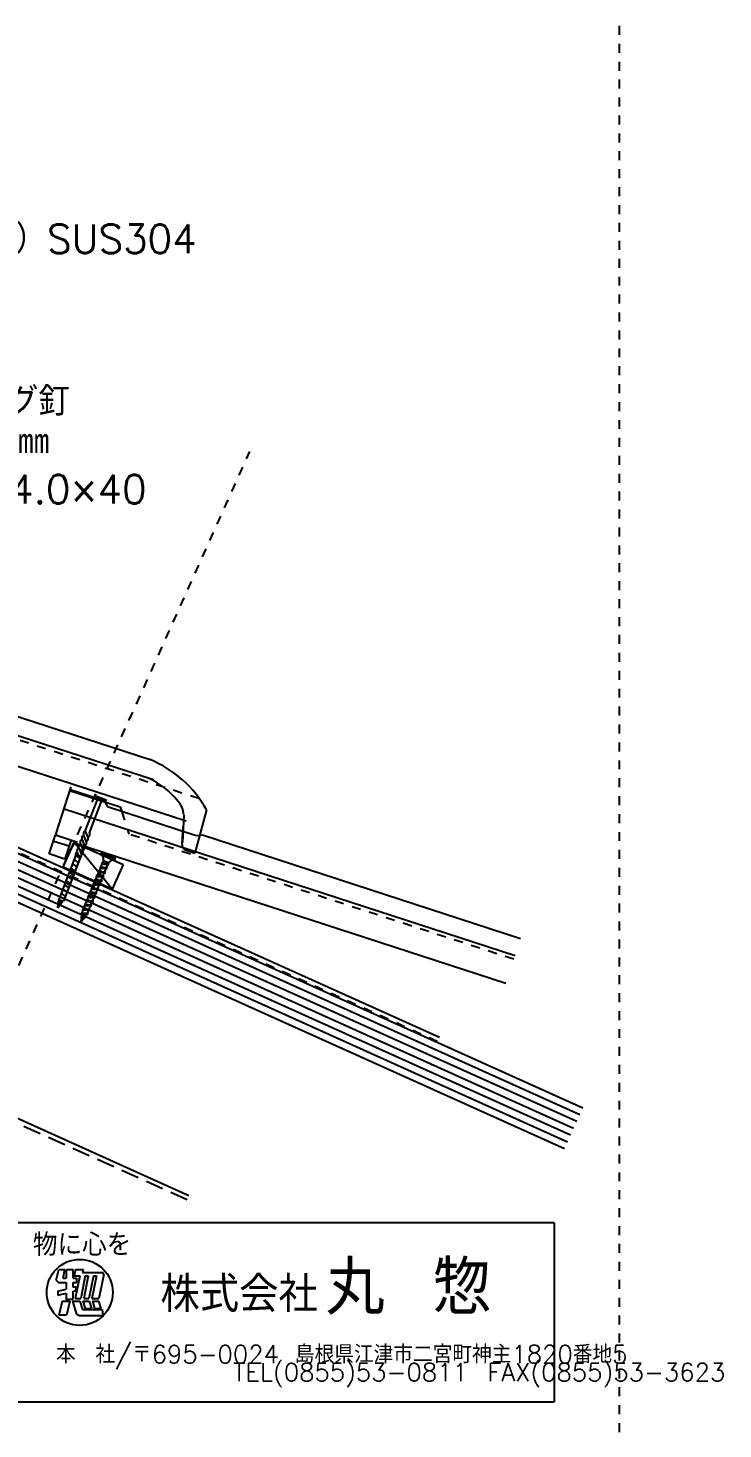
# Model space of a CAD drawing. Extents: x -1727 to 4652, y -2317 to 2357.
# Drawn here: x 2639 to 3028, y 15 to 797 of the extents above; entities that cross this region are included whole.
import ezdxf

# ---------------------------------------------------------------- set-up
doc = ezdxf.new("R2010")
doc.units = 0
doc.header["$LTSCALE"] = 5
doc.linetypes.add('DASHED2', pattern=[3, 2, -1])
doc.linetypes.add('DOT', pattern=[2, 1, -1])
for name, color, linetype in [('0-0', 7, 'CONTINUOUS'), ('0-1', 7, 'CONTINUOUS'), ('0-2', 7, 'CONTINUOUS'), ('0-3', 7, 'CONTINUOUS'), ('0-4', 7, 'CONTINUOUS'), ('0-A', 7, 'CONTINUOUS'), ('0-F', 7, 'CONTINUOUS')]:
    doc.layers.add(name, color=color, linetype=linetype)
doc.styles.get("Standard").update_dxf_attribs({"font": 'txt.shx', "bigfont": 'extfont.shx'})

msp = doc.modelspace()

# ---------------------------------------------------------------- linework, layer by layer
at = {"layer": '0-0', "color": 7, "linetype": 'CONTINUOUS'}
for p, q in [((2933.494, 130.3427), (2333.494, 130.3427)), ((2933.494, 130.3427), (2933.494, 30.3427)), ((2655.1928, 98.3051), (2656.6706, 104.1209)), ((2656.6706, 104.1209), (2660.0144, 104.1209)), ((2659.0305, 99.2847), (2660.0144, 104.1209)), ((2660.848, 104.1209), (2664.7092, 104.1209)), ((2660.848, 104.1209), (2660.848, 99.2847)), ((2664.7092, 99.2847), (2664.7092, 104.1209)), ((2666.0739, 104.2594), (2665.3422, 100.6628)), ((2666.0739, 104.2594), (2670.3013, 104.2594)), ((2670.3013, 104.2594), (2669.961, 102.5869)), ((2669.961, 102.5869), (2681.1117, 102.5869)), ((2655.1928, 98.3051), (2656.4886, 97.0226)), ((2656.4886, 97.0226), (2660.848, 97.0226)), ((2659.0305, 99.2847), (2660.848, 99.2847)), ((2660.848, 97.0226), (2660.848, 93.263)), ((2664.7092, 99.2847), (2666.525, 99.2847)), ((2664.7092, 97.0226), (2666.525, 97.0226)), ((2664.7092, 94.2488), (2664.7092, 97.0226)), ((2664.7092, 94.2488), (2666.2924, 94.6531)), ((2665.3422, 100.6628), (2668.4007, 100.6628)), ((2668.4007, 100.6628), (2665.8288, 88.0206)), ((2666.2924, 94.6531), (2665.9684, 92.3845)), ((2666.525, 99.2847), (2666.525, 97.0226)), ((2671.4739, 100.6628), (2668.902, 88.0206)), ((2673.159, 100.6628), (2670.5871, 88.0206)), ((2671.4739, 100.6628), (2673.159, 100.6628)), ((2676.0054, 100.6628), (2673.4335, 88.0206)), ((2677.7063, 100.6628), (2675.1344, 88.0206)), ((2676.0054, 100.6628), (2677.7063, 100.6628)), ((2681.753, 101.5032), (2679.0101, 88.0206)), ((2656.1415, 92.0613), (2660.848, 93.263)), ((2656.1415, 92.0613), (2656.1415, 89.8755)), ((2656.1415, 89.8755), (2660.848, 91.0772)), ((2658.4608, 86.5179), (2656.6265, 78.7787)), ((2658.4608, 86.5179), (2662.8707, 86.5179)), ((2660.614, 87.6186), (2664.7092, 87.6186)), ((2660.848, 91.0772), (2660.848, 87.5406)), ((2662.8707, 86.5179), (2661.0364, 78.7787)), ((2664.4024, 86.5179), (2668.5004, 86.5179)), ((2664.4024, 86.5179), (2666.3147, 79.8227)), ((2664.7092, 92.063), (2665.9684, 92.3845)), ((2664.7092, 87.6186), (2664.7092, 92.063)), ((2665.8288, 88.0206), (2668.902, 88.0206)), ((2668.5004, 86.5179), (2669.9773, 81.8024)), ((2670.0645, 86.5179), (2673.6511, 86.5179)), ((2670.0645, 86.5179), (2671.3271, 82.4863)), ((2670.5871, 88.0206), (2673.4335, 88.0206)), ((2673.6511, 86.5179), (2674.9138, 82.4863)), ((2675.1344, 88.0206), (2679.0101, 88.0206)), ((2675.4347, 86.5179), (2678.8814, 86.5179)), ((2675.4347, 86.5179), (2676.6974, 82.4863)), ((2678.8814, 86.5179), (2680.1441, 82.4863)), ((2661.0364, 78.7787), (2656.6265, 78.7787)), ((2668.966, 78.5987), (2681.3276, 78.5987)), ((2669.9773, 81.8024), (2680.9892, 81.8024)), ((2671.3271, 82.4863), (2674.9138, 82.4863)), ((2676.6974, 82.4863), (2680.1441, 82.4863)), ((2680.9892, 81.8024), (2681.3276, 78.5987)), ((2333.494, 30.3427), (2933.494, 30.3427))]:
    msp.add_line(p, q, dxfattribs=at)
msp.add_circle((2668.3491, 91.3979), 18.4473, dxfattribs=at)
for centre, radius, start, end in [((2680.2195, 101.3273), 1.5436, 6.5455, 54.6882), ((2668.6165, 81.3252), 2.7488, 213.1353, 277.3045)]:
    msp.add_arc(centre, radius, start, end, dxfattribs=at)
at = {"layer": '0-1', "color": 7, "linetype": 'DOT'}
msp.add_line((2868.1347, 231.5565), (2250.3791, 509.5433), dxfattribs=at)
at = {"layer": '0-1', "color": 7, "linetype": 'CONTINUOUS'}
for p, q in [((2869.3159, 233.7409), (2251.2858, 511.8512)), ((2686.3947, 316.5638), (2665.2123, 342.5698))]:
    msp.add_line(p, q, dxfattribs=at)
at = {"layer": '0-1', "color": 4, "linetype": 'CONTINUOUS'}
for p, q in [((2676.569, 368.0967), (2676.8538, 368.8326)), ((2682.9293, 365.6351), (2676.569, 368.0967)), ((2676.8538, 368.8326), (2683.2141, 366.371)), ((2671.4748, 348.8887), (2678.4753, 366.9769)), ((2673.7641, 348.0016), (2680.765, 366.0907)), ((2678.4753, 366.9769), (2678.0064, 367.5404)), ((2678.4753, 366.9769), (2680.765, 366.0907)), ((2680.765, 366.0907), (2681.4919, 366.1914)), ((2680.765, 366.0907), (2681.4919, 366.1914)), ((2683.2141, 366.371), (2682.9293, 365.6351)), ((2669.6384, 344.1439), (2671.2798, 340.2182)), ((2669.6384, 344.1439), (2671.2798, 340.2182)), ((2670.5566, 346.5163), (2672.198, 342.5905)), ((2670.5566, 346.5163), (2672.198, 342.5905)), ((2671.4748, 348.8887), (2673.1161, 344.9628)), ((2673.72, 348.0726), (2674.0314, 347.3278)), ((2666.6007, 336.5449), (2656.6347, 310.7943)), ((2666.884, 337.0269), (2667.6831, 335.1156)), ((2666.884, 337.0269), (2667.6831, 335.1156)), ((2667.8021, 339.3992), (2669.4435, 335.4734)), ((2667.8021, 339.3992), (2669.4435, 335.4734)), ((2668.7203, 341.7716), (2670.3617, 337.8458)), ((2668.7203, 341.7716), (2670.3617, 337.8458)), ((2680.6157, 336.8232), (2680.3446, 336.174)), ((2688.3127, 333.6082), (2680.6157, 336.8232)), ((2669.2007, 335.5387), (2659.2347, 309.788)), ((2663.0939, 328.5252), (2666.0864, 326.3782)), ((2664, 330.8665), (2666.9925, 328.7195)), ((2664.9062, 333.2079), (2667.8987, 331.0609)), ((2665.8123, 335.5493), (2668.8048, 333.4022)), ((2669.2444, 334.5114), (2665.8552, 335.823)), ((2679.9285, 328.0928), (2679.5472, 328.5928)), ((2683.7408, 328.2026), (2679.5472, 328.5928)), ((2680.2061, 328.7572), (2680.8969, 330.4112)), ((2680.3446, 336.174), (2688.0416, 332.959)), ((2680.8969, 330.4112), (2680.5156, 330.9112)), ((2684.7092, 330.521), (2680.5156, 330.9112)), ((2681.6488, 332.4125), (2681.0876, 331.0689)), ((2684.4494, 331.2427), (2681.6488, 332.4125)), ((2683.3595, 328.7026), (2684.0254, 330.297)), ((2683.3595, 328.7026), (2683.7408, 328.2026)), ((2684.3278, 331.021), (2684.7092, 330.521)), ((2684.4494, 331.2427), (2684.3465, 330.9965)), ((2688.0416, 332.959), (2688.3127, 333.6082)), ((2660.3754, 321.5012), (2663.3679, 319.3542)), ((2661.2815, 323.8424), (2664.2741, 321.6955)), ((2662.1877, 326.1838), (2665.1802, 324.0369)), ((2676.3326, 319.4836), (2677.0234, 321.1376)), ((2680.8357, 321.2474), (2676.6421, 321.6376)), ((2677.0234, 321.1376), (2676.6421, 321.6376)), ((2677.3009, 321.802), (2677.9918, 323.456)), ((2677.9918, 323.456), (2677.6105, 323.956)), ((2681.8041, 323.5658), (2677.6105, 323.956)), ((2678.2693, 324.1204), (2678.9602, 325.7744)), ((2678.9602, 325.7744), (2678.5788, 326.2744)), ((2682.7724, 325.8842), (2678.5788, 326.2744)), ((2679.2377, 326.4388), (2679.9285, 328.0928)), ((2679.486, 319.4291), (2680.1519, 321.0234)), ((2680.4544, 321.7475), (2681.1203, 323.3418)), ((2680.4544, 321.7475), (2680.8357, 321.2474)), ((2681.4227, 324.0659), (2682.0887, 325.6602)), ((2681.4227, 324.0659), (2681.8041, 323.5658)), ((2682.3911, 326.3842), (2683.057, 327.9786)), ((2682.3911, 326.3842), (2682.7724, 325.8842)), ((2657.6569, 314.4771), (2660.6494, 312.3301)), ((2658.5631, 316.8184), (2661.5556, 314.6714)), ((2659.4693, 319.1598), (2662.4617, 317.0128)), ((2673.4275, 312.5285), (2674.1183, 314.1825)), ((2677.9306, 314.2923), (2673.737, 314.6825)), ((2674.1183, 314.1825), (2673.737, 314.6825)), ((2674.3958, 314.8469), (2675.0867, 316.5008)), ((2678.899, 316.6107), (2674.7054, 317.0009)), ((2675.0867, 316.5008), (2674.7054, 317.0009)), ((2675.3642, 317.1653), (2676.0551, 318.8192)), ((2676.0551, 318.8192), (2675.6737, 319.3193)), ((2679.8673, 318.9291), (2675.6737, 319.3193)), ((2676.5809, 312.4739), (2677.2468, 314.0683)), ((2677.5492, 314.7923), (2678.2152, 316.3866)), ((2677.5492, 314.7923), (2677.9306, 314.2923)), ((2678.5176, 317.1107), (2679.1836, 318.705)), ((2678.5176, 317.1107), (2678.899, 316.6107)), ((2679.486, 319.4291), (2679.8673, 318.9291)), ((2656.2103, 306.0452), (2656.7187, 310.7614)), ((2656.2103, 306.0452), (2659.0084, 309.8753)), ((2657.5729, 309.566), (2656.2103, 306.0452)), ((2674.0571, 305.0187), (2669.8635, 305.4089)), ((2670.2448, 304.9089), (2669.8635, 305.4089)), ((2670.5224, 305.5733), (2671.2132, 307.2273)), ((2675.0255, 307.3371), (2670.8319, 307.7273)), ((2671.2132, 307.2273), (2670.8319, 307.7273)), ((2671.4907, 307.8917), (2672.1816, 309.5457)), ((2675.9938, 309.6555), (2671.8002, 310.0457)), ((2672.1816, 309.5457), (2671.8002, 310.0457)), ((2672.4591, 310.2101), (2673.1499, 311.8641)), ((2673.1499, 311.8641), (2672.7686, 312.3641)), ((2676.9622, 311.9739), (2672.7686, 312.3641)), ((2673.6758, 305.5188), (2674.3417, 307.1131)), ((2673.6758, 305.5188), (2674.0571, 305.0187)), ((2674.6441, 307.8372), (2675.3101, 309.4315)), ((2674.6441, 307.8372), (2675.0255, 307.3371)), ((2675.6125, 310.1555), (2676.2784, 311.7499)), ((2675.6125, 310.1555), (2675.9938, 309.6555)), ((2676.5809, 312.4739), (2676.9622, 311.9739)), ((2669.4198, 300.4133), (2668.907, 300.7207)), ((2671.1402, 300.4423), (2668.907, 300.7207)), ((2673.0887, 302.7004), (2669.0985, 303.1227)), ((2669.7413, 302.5566), (2669.0985, 303.1227)), ((2669.1036, 298.3746), (2669.4149, 300.4162)), ((2669.1036, 298.3746), (2670.5308, 300.2914)), ((2669.4806, 300.8469), (2669.7433, 302.5615)), ((2669.8529, 303.2889), (2670.0167, 304.3627)), ((2670.0167, 304.3627), (2670.2448, 304.9089)), ((2670.845, 300.7134), (2672.178, 302.5038)), ((2672.7074, 303.2004), (2673.3733, 304.7947)), ((2672.7074, 303.2004), (2673.0887, 302.7004))]:
    msp.add_line(p, q, dxfattribs=at)
at = {"layer": '0-1', "color": 3, "linetype": 'CONTINUOUS'}
msp.add_lwpolyline([(2692.561, 330.2381), (2686.3947, 316.5638), (2659.046, 328.8954), (2665.2123, 342.5698), (2692.561, 330.2381)], close=True, dxfattribs=at)
at = {"layer": '0-1', "color": 4, "linetype": 'CONTINUOUS'}
for centre, radius, start, end in [((2670.354, 342.5032), 1.79, 113.5613, 204.1237), ((2671.2721, 344.8755), 1.79, 113.5613, 204.1237), ((2672.1903, 347.2478), 1.79, 113.5613, 204.1237), ((2670.8223, 345.1038), 2.2981, 300.183, 356.4846), ((2671.7376, 347.4687), 2.2981, 300.183, 356.4846), ((2667.5995, 335.3861), 1.79, 113.5613, 165.9694), ((2668.5177, 337.7584), 1.79, 113.5613, 204.1237), ((2669.4358, 340.1309), 1.79, 113.5613, 204.1237), ((2668.0678, 337.9867), 2.2981, 300.183, 356.4846), ((2668.986, 340.3591), 2.2981, 300.183, 356.4846), ((2669.9041, 342.7314), 2.2981, 300.183, 356.4846), ((2667.1497, 335.6144), 2.2981, 332.0302, 356.4846), ((2680.2976, 326.9877), 1.7719, 91.0973, 115.0567), ((2679.1105, 308.636), 20.1563, 82.5358, 86.7202), ((2677.9612, 333.2408), 3.7795, 347.3407, 410.9043), ((2681.266, 329.3061), 1.7719, 91.0973, 115.0567), ((2681.1478, 330.3121), 0.2698, 95.4896, 158.4463), ((2683.8117, 351.6569), 21.2472, 262.7273, 266.4449), ((2680.0789, 310.9544), 20.1563, 82.5358, 86.7202), ((2683.4592, 342.6148), 14.0999, 262.9511, 268.4152), ((2681.3536, 311.8444), 18.641, 81.939, 86.4919), ((2684.4276, 344.9332), 14.0999, 262.9511, 268.4152), ((2683.0621, 328.8537), 0.3335, 271.2222, 333.0646), ((2684.0721, 331.3101), 1.0142, 264.0867, 308.9181), ((2684.0305, 331.1721), 0.3335, 271.2222, 333.0646), ((2687.6305, 329.202), 3.7795, 83.756, 147.3195), ((2677.3925, 320.0325), 1.7719, 91.0973, 115.0567), ((2677.2743, 321.0385), 0.2698, 95.4896, 158.4463), ((2679.9382, 342.3833), 21.2472, 262.7273, 266.4449), ((2676.2054, 301.6808), 20.1563, 82.5358, 86.7202), ((2678.3609, 322.3509), 1.7719, 91.0973, 115.0567), ((2678.2427, 323.3569), 0.2698, 95.4896, 158.4463), ((2680.9066, 344.7017), 21.2472, 262.7273, 266.4449), ((2677.1738, 303.9992), 20.1563, 82.5358, 86.7202), ((2679.3292, 324.6693), 1.7719, 91.0973, 115.0567), ((2677.4801, 302.5709), 18.641, 81.939, 86.4919), ((2680.5541, 335.6596), 14.0999, 262.9511, 268.4152), ((2679.2111, 325.6753), 0.2698, 95.4896, 158.4463), ((2681.875, 347.0201), 21.2472, 262.7273, 266.4449), ((2678.1421, 306.3176), 20.1563, 82.5358, 86.7202), ((2678.4485, 304.8893), 18.641, 81.939, 86.4919), ((2681.5225, 337.978), 14.0999, 262.9511, 268.4152), ((2680.1794, 327.9937), 0.2698, 95.4896, 158.4463), ((2680.1986, 322.0365), 1.0142, 264.0867, 308.9181), ((2682.8434, 349.3385), 21.2472, 262.7273, 266.4449), ((2680.157, 321.8986), 0.3335, 271.2222, 333.0646), ((2679.4168, 307.2077), 18.641, 81.939, 86.4919), ((2682.4908, 340.2964), 14.0999, 262.9511, 268.4152), ((2681.1669, 324.3549), 1.0142, 264.0867, 308.9181), ((2681.1254, 324.2169), 0.3335, 271.2222, 333.0646), ((2680.3852, 309.526), 18.641, 81.939, 86.4919), ((2682.1353, 326.6733), 1.0142, 264.0867, 308.9181), ((2682.0938, 326.5353), 0.3335, 271.2222, 333.0646), ((2683.1037, 328.9917), 1.0142, 264.0867, 308.9181), ((2674.4874, 313.0774), 1.7719, 91.0973, 115.0567), ((2674.3692, 314.0834), 0.2698, 95.4896, 158.4463), ((2677.0331, 335.4282), 21.2472, 262.7273, 266.4449), ((2673.3003, 294.7257), 20.1563, 82.5358, 86.7202), ((2675.4558, 315.3958), 1.7719, 91.0973, 115.0567), ((2675.3376, 316.4017), 0.2698, 95.4896, 158.4463), ((2678.0015, 337.7466), 21.2472, 262.7273, 266.4449), ((2674.2686, 297.0441), 20.1563, 82.5358, 86.7202), ((2676.4241, 317.7141), 1.7719, 91.0973, 115.0567), ((2674.575, 295.6157), 18.641, 81.939, 86.4919), ((2677.649, 328.7045), 14.0999, 262.9511, 268.4152), ((2676.306, 318.7201), 0.2698, 95.4896, 158.4463), ((2678.9699, 340.0649), 21.2472, 262.7273, 266.4449), ((2675.237, 299.3624), 20.1563, 82.5358, 86.7202), ((2675.5434, 297.9341), 18.641, 81.939, 86.4919), ((2678.6173, 331.0228), 14.0999, 262.9511, 268.4152), ((2677.2935, 315.0814), 1.0142, 264.0867, 308.9181), ((2677.2519, 314.9434), 0.3335, 271.2222, 333.0646), ((2676.5117, 300.2525), 18.641, 81.939, 86.4919), ((2679.5857, 333.3412), 14.0999, 262.9511, 268.4152), ((2678.2618, 317.3998), 1.0142, 264.0867, 308.9181), ((2678.2203, 317.2618), 0.3335, 271.2222, 333.0646), ((2679.2302, 319.7181), 1.0142, 264.0867, 308.9181), ((2679.1887, 319.5802), 0.3335, 271.2222, 333.0646), ((2656.6363, 309.7998), 0.9653, 346.0046, 445.0738), ((2658.4227, 309.1084), 0.9653, 52.6112, 151.6804), ((2670.6139, 303.8038), 1.7719, 91.0973, 115.0567), ((2670.4957, 304.8098), 0.2698, 95.4896, 158.4463), ((2673.1596, 326.1546), 21.2472, 262.7273, 266.4449), ((2669.4268, 285.4521), 20.1563, 82.5358, 86.7202), ((2671.5823, 306.1222), 1.7719, 91.0973, 115.0567), ((2671.4641, 307.1282), 0.2698, 95.4896, 158.4463), ((2674.128, 328.473), 21.2472, 262.7273, 266.4449), ((2670.3952, 287.7705), 20.1563, 82.5358, 86.7202), ((2672.5507, 308.4406), 1.7719, 91.0973, 115.0567), ((2673.7755, 319.4309), 14.0999, 262.9511, 268.4152), ((2672.4325, 309.4466), 0.2698, 95.4896, 158.4463), ((2675.0964, 330.7914), 21.2472, 262.7273, 266.4449), ((2671.3635, 290.0889), 20.1563, 82.5358, 86.7202), ((2673.519, 310.759), 1.7719, 91.0973, 115.0567), ((2671.6699, 288.6606), 18.641, 81.939, 86.4919), ((2674.7439, 321.7493), 14.0999, 262.9511, 268.4152), ((2673.4008, 311.765), 0.2698, 95.4896, 158.4463), ((2676.0648, 333.1098), 21.2472, 262.7273, 266.4449), ((2673.3784, 305.6698), 0.3335, 271.2222, 333.0646), ((2672.3319, 292.4073), 20.1563, 82.5358, 86.7202), ((2672.6383, 290.979), 18.641, 81.939, 86.4919), ((2675.7122, 324.0677), 14.0999, 262.9511, 268.4152), ((2674.3883, 308.1262), 1.0142, 264.0867, 308.9181), ((2674.3468, 307.9882), 0.3335, 271.2222, 333.0646), ((2673.6066, 293.2973), 18.641, 81.939, 86.4919), ((2676.6806, 326.3861), 14.0999, 262.9511, 268.4152), ((2675.3567, 310.4446), 1.0142, 264.0867, 308.9181), ((2675.3152, 310.3066), 0.3335, 271.2222, 333.0646), ((2676.3251, 312.763), 1.0142, 264.0867, 308.9181), ((2676.2835, 312.625), 0.3335, 271.2222, 333.0646), ((2669.4994, 299.3954), 1.4517, 90.7421, 114.0852), ((2669.8453, 301.5282), 1.7607, 89.7105, 115.0949), ((2669.5786, 299.055), 1.3709, 74.7102, 96.8813), ((2669.5418, 297.3818), 3.4656, 80.5893, 91.0121), ((2669.9922, 302.4575), 0.2698, 96.4981, 158.4463), ((2671.941, 313.8373), 10.7529, 258.8098, 265.3906), ((2670.9549, 305.2765), 5.0032, 258.298, 265.1371), ((2693.967, 527.2464), 225.8005, 263.8972, 264.1299), ((2672.3775, 316.7757), 16.1352, 261.9159, 265.3631), ((2670.4616, 301.8765), 1.5866, 272.497, 295.3197), ((2669.7331, 284.0238), 18.641, 81.939, 86.4919), ((2753.4968, 322.5739), 85.2785, 194.8671, 195.0417), ((2672.8071, 317.1125), 14.0999, 262.9511, 268.4152), ((2670.7015, 286.3422), 18.641, 81.939, 86.4919), ((2672.4516, 303.4894), 1.0142, 264.0867, 308.9181), ((2672.4101, 303.3515), 0.3335, 271.2222, 333.0646), ((2673.42, 305.8078), 1.0142, 264.0867, 308.9181)]:
    msp.add_arc(centre, radius, start, end, dxfattribs=at)
at = {"layer": '0-2', "color": 2, "linetype": 'CONTINUOUS'}
for p, q in [((2404.2307, 476.7894), (2709.5855, 377.6671)), ((2481.4503, 462.2565), (2707.6474, 388.8303)), ((2727.8066, 354.515), (2409.9377, 457.6149)), ((2663.4534, 373.5802), (2654.8223, 346.9916)), ((2662.6391, 371.6076), (2690.9877, 362.4051)), ((2682.7432, 365.065), (2662.7814, 371.5395)), ((2662.9876, 372.1753), (2682.1977, 365.9446)), ((2659.6789, 361.3202), (2911.6178, 279.5374)), ((2682.4313, 366.6647), (2681.9915, 365.3088)), ((2683.7959, 362.6209), (2682.7432, 365.065)), ((2683.7959, 362.6209), (2733.3461, 346.5495)), ((2690.9877, 362.4051), (2691.809, 359.7884)), ((2739.2104, 360.7337), (2732.7256, 336.6937)), ((2726.4982, 357.787), (2725.7019, 342.4996)), ((2651.3128, 336.1805), (2654.7686, 346.8265)), ((2654.7686, 346.8265), (2667.0348, 342.8446)), ((2725.6364, 341.5252), (2726.1621, 351.431)), ((2733.3461, 346.5495), (2736.8986, 346.7874)), ((2736.8986, 346.7874), (2914.7113, 289.0673)), ((2653.8674, 343.4178), (2662.4155, 340.643)), ((2663.5024, 343.9913), (2660.0465, 333.3453)), ((2660.0465, 333.3453), (2666.0115, 343.1768)), ((2906.5512, 263.9244), (2665.3859, 342.1458)), ((2726.8822, 338.6196), (2732.7256, 336.6937)), ((2660.0465, 333.3453), (2651.3128, 336.1805))]:
    msp.add_line(p, q, dxfattribs=at)
at = {"layer": '0-2', "color": 2, "linetype": 'DOT'}
for p, q in [((2734.9255, 367.089), (2440.2923, 462.7308)), ((2691.809, 359.7884), (2695.7405, 347.2617)), ((2910.927, 277.4093), (2695.7405, 347.2617))]:
    msp.add_line(p, q, dxfattribs=at)
at = {"layer": '0-2', "color": 2, "linetype": 'CONTINUOUS'}
for centre, radius, start, end in [((2683.7416, 330.1984), 63.3182, 28.8326, 67.8179), ((2690.9135, 341.1104), 40.5271, 36.9802, 67.9286), ((2715.0401, 357.5109), 11.4753, 2.3241, 44.0462), ((2728.7776, 341.3159), 3.202, 179.6023, 241.8381)]:
    msp.add_arc(centre, radius, start, end, dxfattribs=at)
at = {"layer": '0-4', "color": 3, "linetype": 'CONTINUOUS'}
for p, q in [((2949.4781, 194.3558), (2261.0682, 504.1395)), ((2944.3485, 182.9568), (2255.9385, 492.7405)), ((2946.0584, 186.7564), (2257.6484, 496.5402)), ((2947.7682, 190.5561), (2259.3583, 500.3398)), ((2940.9288, 175.3574), (2252.5187, 485.1413)), ((2942.6387, 179.1571), (2254.2286, 488.9409)), ((2939.219, 171.5578), (2250.8088, 481.3416))]:
    msp.add_line(p, q, dxfattribs=at)
at = {"layer": '0-4', "color": 4, "linetype": 'DASHED2'}
msp.add_line((2728.3803, 143.0855), (2290.8193, 339.9875), dxfattribs=at)
at = {"layer": '0-4', "color": 4, "linetype": 'CONTINUOUS'}
msp.add_line((2729.4062, 145.3653), (2291.8452, 342.2673), dxfattribs=at)
at = {"layer": '0-A', "color": 7, "linetype": 'DOT'}
msp.add_line((2970, -2316.5581), (2970, 2352.946), dxfattribs=at)
at = {"layer": '0-F', "color": 1, "linetype": 'DOT'}
msp.add_line((2626.1311, 255.7503), (2763.4004, 560.7972), dxfattribs=at)

# ---------------------------------------------------------------- texts
at = {"layer": '0-0', "color": 7}
for s, height, p in [('物に心を', 12.5, (2642.1809, 111.7948)), ('丸 惣', 30, (2805.7443, 78.9816)), ('株式会社', 20, (2713.4231, 80.444)), ('本\u3000社/〒695-0024 島根県江津市二宮町神主1820番地5  ', 10, (2655.1157, 51.888)), ('\u3000\u3000\u3000\u3000\u3000\u3000\u3000\u3000\u3000TEL(0855)53-0811\u3000FAX(0855)53-3623', 10, (2655.1157, 41.888))]:
    msp.add_text(s, height=height, dxfattribs=at).set_placement(p)
at = {"layer": '0-3', "color": 7}
for s, p in [('タワーロック（自在式）SUS304', (2456.4869, 671.6033)), ('ｅスクリング釘', (2539.6818, 580.8834)), ('＃12×65㎜', (2546.3022, 558.5274)), ('平瓦野地ビス4.0×40', (2523.3269, 531.7727))]:
    msp.add_text(s, height=16, dxfattribs=at).set_placement(p)

doc.saveas('drawing.dxf')
